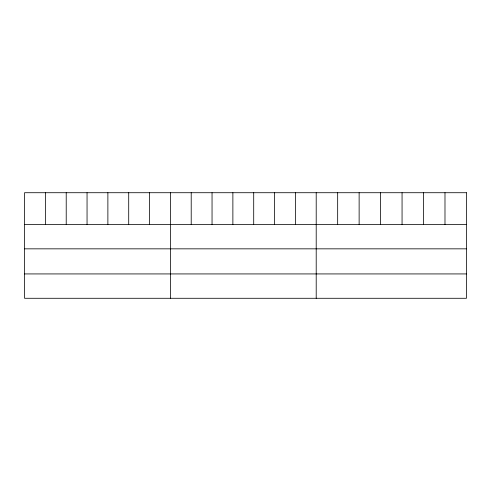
<?xml version="1.0" encoding="UTF-8"?>
<svg xmlns="http://www.w3.org/2000/svg" width="491" height="491" viewBox="0 0 491 491"><rect width="100%" height="100%" fill="white"/><g stroke="black" fill="none" stroke-linecap="round" stroke-linejoin="round"><path stroke-width="0.74" d="M24.55 224.485L466.45 224.485M24.55 248.839L466.45 248.839M24.55 273.929L466.45 273.929M444.987 192.718L444.987 224.485M423.524 192.718L423.524 224.485M402.061 192.718L402.061 224.485M380.593 192.718L380.593 224.485M359.13 192.718L359.13 224.485M337.667 192.718L337.667 224.485M316.204 192.718L316.204 298.283M295.373 192.718L295.373 224.485M274.537 192.718L274.537 224.485M253.706 192.718L253.706 224.485M232.875 192.718L232.875 224.485M212.044 192.718L212.044 224.485M191.208 192.718L191.208 224.485M170.377 192.718L170.377 298.283M149.546 192.718L149.546 224.485M128.71 192.718L128.71 224.485M107.879 192.718L107.879 224.485M87.048 192.718L87.048 224.485M66.217 192.718L66.217 224.485M45.381 192.718L45.381 224.485M466.45 192.718L24.55 192.718L24.55 298.283L466.45 298.283L466.45 192.718"/></g></svg>
